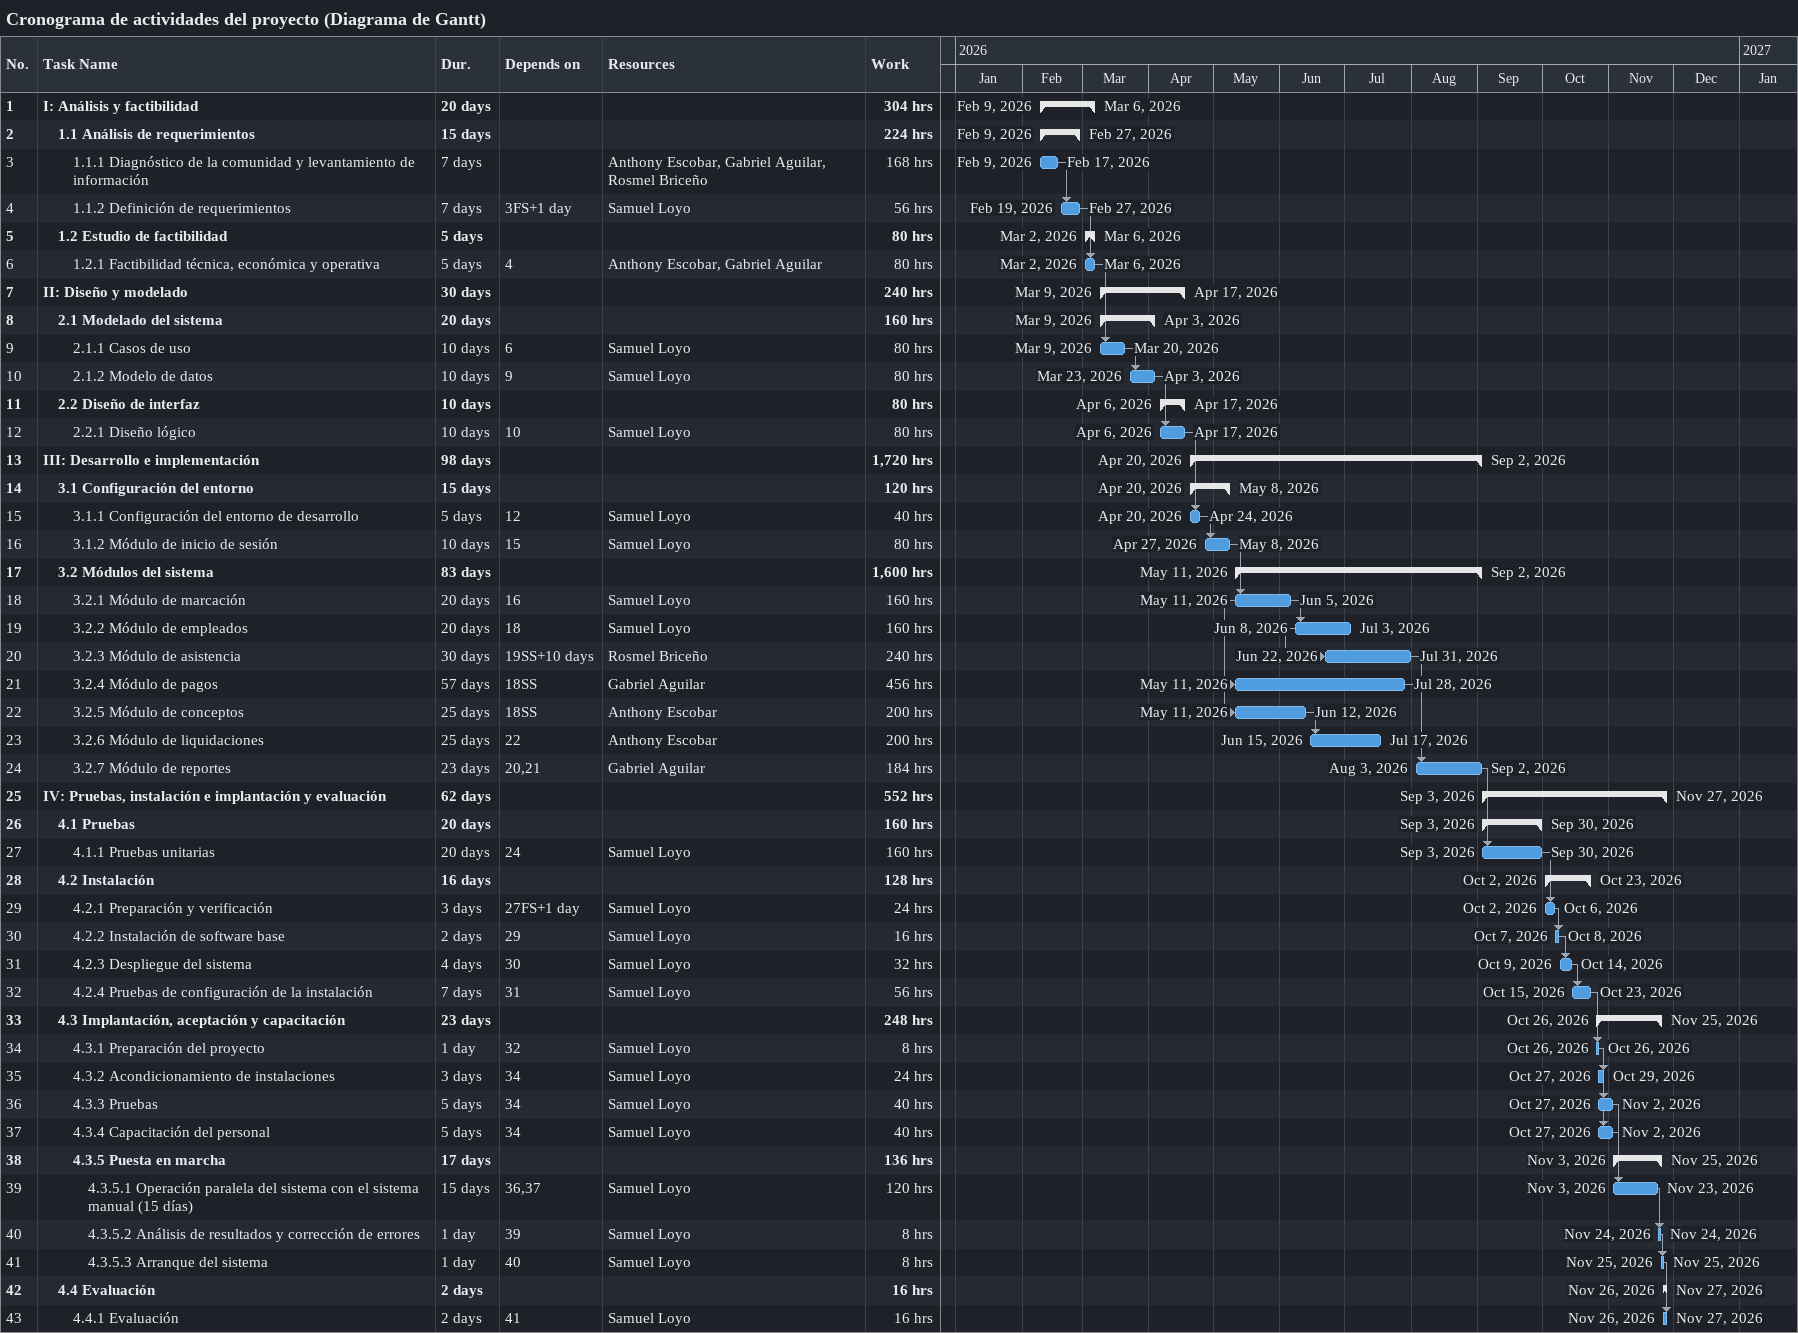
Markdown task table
Cronograma de actividades del proyecto (Diagrama de Gantt)

| ID | Level | Task | Duration | Start | Finish | Predecessors | Resources | Work (h) |
|---|---|---|---|---|---|---|---|---|
| 1 | 1 | **I: Análisis y factibilidad** | 20d | 2026-02-09 | 2026-03-06 |  |  | 304 |
| 2 | 2 | **1.1 Análisis de requerimientos** | 15d | 2026-02-09 | 2026-02-27 |  |  | 224 |
| 3 | 3 | 1.1.1 Diagnóstico de la comunidad y levantamiento de información | 7d | 2026-02-09 | 2026-02-17 |  | Anthony Escobar, Gabriel Aguilar, Rosmel Briceño | 168 |
| 4 | 3 | 1.1.2 Definición de requerimientos | 7d | 2026-02-19 | 2026-02-27 | 3FS+1d | Samuel Loyo | 56 |
| 5 | 2 | **1.2 Estudio de factibilidad** | 5d | 2026-03-02 | 2026-03-06 |  |  | 80 |
| 6 | 3 | 1.2.1 Factibilidad técnica, económica y operativa | 5d | 2026-03-02 | 2026-03-06 | 4 | Anthony Escobar, Gabriel Aguilar | 80 |
| 7 | 1 | **II: Diseño y modelado** | 30d | 2026-03-09 | 2026-04-17 |  |  | 240 |
| 8 | 2 | **2.1 Modelado del sistema** | 20d | 2026-03-09 | 2026-04-03 |  |  | 160 |
| 9 | 3 | 2.1.1 Casos de uso | 10d | 2026-03-09 | 2026-03-20 | 6 | Samuel Loyo | 80 |
| 10 | 3 | 2.1.2 Modelo de datos | 10d | 2026-03-23 | 2026-04-03 | 9 | Samuel Loyo | 80 |
| 11 | 2 | **2.2 Diseño de interfaz** | 10d | 2026-04-06 | 2026-04-17 |  |  | 80 |
| 12 | 3 | 2.2.1 Diseño lógico | 10d | 2026-04-06 | 2026-04-17 | 10 | Samuel Loyo | 80 |
| 13 | 1 | **III: Desarrollo e implementación** | 98d | 2026-04-20 | 2026-09-02 |  |  | 1720 |
| 14 | 2 | **3.1 Configuración del entorno** | 15d | 2026-04-20 | 2026-05-08 |  |  | 120 |
| 15 | 3 | 3.1.1 Configuración del entorno de desarrollo | 5d | 2026-04-20 | 2026-04-24 | 12 | Samuel Loyo | 40 |
| 16 | 3 | 3.1.2 Módulo de inicio de sesión | 10d | 2026-04-27 | 2026-05-08 | 15 | Samuel Loyo | 80 |
| 17 | 2 | **3.2 Módulos del sistema** | 83d | 2026-05-11 | 2026-09-02 |  |  | 1600 |
| 18 | 3 | 3.2.1 Módulo de marcación | 20d | 2026-05-11 | 2026-06-05 | 16 | Samuel Loyo | 160 |
| 19 | 3 | 3.2.2 Módulo de empleados | 20d | 2026-06-08 | 2026-07-03 | 18 | Samuel Loyo | 160 |
| 20 | 3 | 3.2.3 Módulo de asistencia | 30d | 2026-06-22 | 2026-07-31 | 19SS+10d | Rosmel Briceño | 240 |
| 21 | 3 | 3.2.4 Módulo de pagos | 57d | 2026-05-11 | 2026-07-28 | 18SS | Gabriel Aguilar | 456 |
| 22 | 3 | 3.2.5 Módulo de conceptos | 25d | 2026-05-11 | 2026-06-12 | 18SS | Anthony Escobar | 200 |
| 23 | 3 | 3.2.6 Módulo de liquidaciones | 25d | 2026-06-15 | 2026-07-17 | 22 | Anthony Escobar | 200 |
| 24 | 3 | 3.2.7 Módulo de reportes | 23d | 2026-08-03 | 2026-09-02 | 20, 21 | Gabriel Aguilar | 184 |
| 25 | 1 | **IV: Pruebas, instalación e implantación y evaluación** | 62d | 2026-09-03 | 2026-11-27 |  |  | 552 |
| 26 | 2 | **4.1 Pruebas** | 20d | 2026-09-03 | 2026-09-30 |  |  | 160 |
| 27 | 3 | 4.1.1 Pruebas unitarias | 20d | 2026-09-03 | 2026-09-30 | 24 | Samuel Loyo | 160 |
| 28 | 2 | **4.2 Instalación** | 16d | 2026-10-02 | 2026-10-23 |  |  | 128 |
| 29 | 3 | 4.2.1 Preparación y verificación | 3d | 2026-10-02 | 2026-10-06 | 27FS+1d | Samuel Loyo | 24 |
| 30 | 3 | 4.2.2 Instalación de software base | 2d | 2026-10-07 | 2026-10-08 | 29 | Samuel Loyo | 16 |
| 31 | 3 | 4.2.3 Despliegue del sistema | 4d | 2026-10-09 | 2026-10-14 | 30 | Samuel Loyo | 32 |
| 32 | 3 | 4.2.4 Pruebas de configuración de la instalación | 7d | 2026-10-15 | 2026-10-23 | 31 | Samuel Loyo | 56 |
| 33 | 2 | **4.3 Implantación, aceptación y capacitación** | 23d | 2026-10-26 | 2026-11-25 |  |  | 248 |
| 34 | 3 | 4.3.1 Preparación del proyecto | 1d | 2026-10-26 | 2026-10-26 | 32 | Samuel Loyo | 8 |
| 35 | 3 | 4.3.2 Acondicionamiento de instalaciones | 3d | 2026-10-27 | 2026-10-29 | 34 | Samuel Loyo | 24 |
| 36 | 3 | 4.3.3 Pruebas | 5d | 2026-10-27 | 2026-11-02 | 34 | Samuel Loyo | 40 |
| 37 | 3 | 4.3.4 Capacitación del personal | 5d | 2026-10-27 | 2026-11-02 | 34 | Samuel Loyo | 40 |
| 38 | 3 | **4.3.5 Puesta en marcha** | 17d | 2026-11-03 | 2026-11-25 |  |  | 136 |
| 39 | 4 | 4.3.5.1 Operación paralela del sistema con el sistema manual (15 días) | 15d | 2026-11-03 | 2026-11-23 | 36, 37 | Samuel Loyo | 120 |
| 40 | 4 | 4.3.5.2 Análisis de resultados y corrección de errores | 1d | 2026-11-24 | 2026-11-24 | 39 | Samuel Loyo | 8 |
| 41 | 4 | 4.3.5.3 Arranque del sistema | 1d | 2026-11-25 | 2026-11-25 | 40 | Samuel Loyo | 8 |
| 42 | 2 | **4.4 Evaluación** | 2d | 2026-11-26 | 2026-11-27 |  |  | 16 |
| 43 | 3 | 4.4.1 Evaluación | 2d | 2026-11-26 | 2026-11-27 | 41 | Samuel Loyo | 16 |
